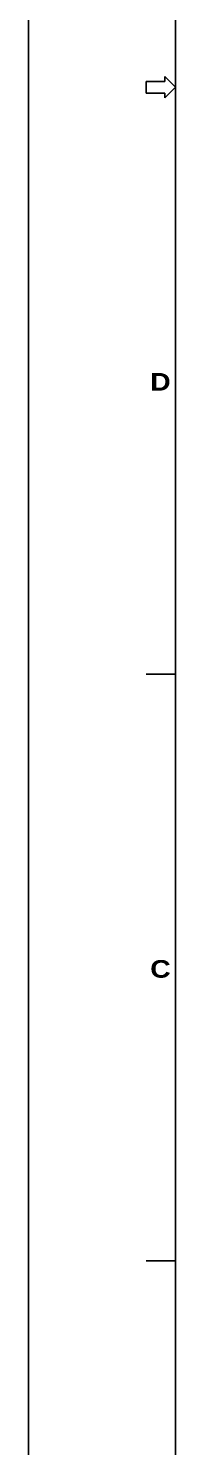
# Model space of a CAD drawing. Header units: millimetres. Extents: x 12 to 1415, y 12 to 997.
# Drawn here: x 11.9 to 41.9, y 226.5 to 516.5 of the extents above; entities that cross this region are included whole.
import ezdxf

# ---------------------------------------------------------------- set-up
doc = ezdxf.new("R2010")
doc.units = ezdxf.units.MM
doc.header["$LTSCALE"] = 1.2
doc.layers.get('0').update_dxf_attribs({"lineweight": 25})
doc.layers.add('Default', color=7, linetype='Continuous', lineweight=25)
doc.styles.get("Standard").update_dxf_attribs({"font": 'txt.shx'})

# ---------------------------------------------------------------- blocks, each defined once
blk = doc.blocks.new('경계 A0_테크윈승압기_도면경계')
at = {"layer": 'Default', "color": 7, "linetype": 'Continuous'}
for p, q in [((9.95, 830.9), (9.95, 9.9)), ((34.95, 825.9), (34.95, 14.9)), ((34.95, 320.4), (29.95, 320.4)), ((34.95, 220.4), (29.95, 220.4))]:
    blk.add_line(p, q, dxfattribs=at)
at = {"layer": 'Default', "color": 7, "linetype": 'Continuous', "lineweight": 25}
for p, q in [((29.95, 421.4), (29.95, 419.4)), ((29.95, 421.4), (33.13, 421.4)), ((33.13, 422.22), (34.95, 420.4)), ((33.13, 422.22), (33.13, 421.4)), ((29.95, 419.4), (33.13, 419.4)), ((33.13, 418.58), (34.95, 420.4)), ((33.13, 418.58), (33.13, 419.4))]:
    blk.add_line(p, q, dxfattribs=at)
at = {"layer": 'Default', "color": 7, "char_height": 3, "attachment_point": 1, "line_spacing_factor": 0.498}
for s, insert in [('\\f돋움체|b0|i0;\\H3.0000;{\\fArial Black|b0|i0;\\H3.0000;\\fArial Black|b0|i0;\\H3.0000;\\fArial Black|b0|i0;\\H3.0000;D}', (30.65, 371.7)), ('\\f돋움체|b0|i0;\\H3.0000;{\\fArial Black|b0|i0;\\H3.0000;\\fArial Black|b0|i0;\\H3.0000;\\fArial Black|b0|i0;\\H3.0000;C}', (30.65, 271.65))]:
    blk.add_mtext(s, dxfattribs=dict(at, insert=insert))

msp = doc.modelspace()

# ---------------------------------------------------------------- block references
at = {"xscale": 1.2, "yscale": 1.2, "zscale": 1.2}
msp.add_blockref('경계 A0_테크윈승압기_도면경계', (0, 0), dxfattribs=at)

doc.saveas('drawing.dxf')
